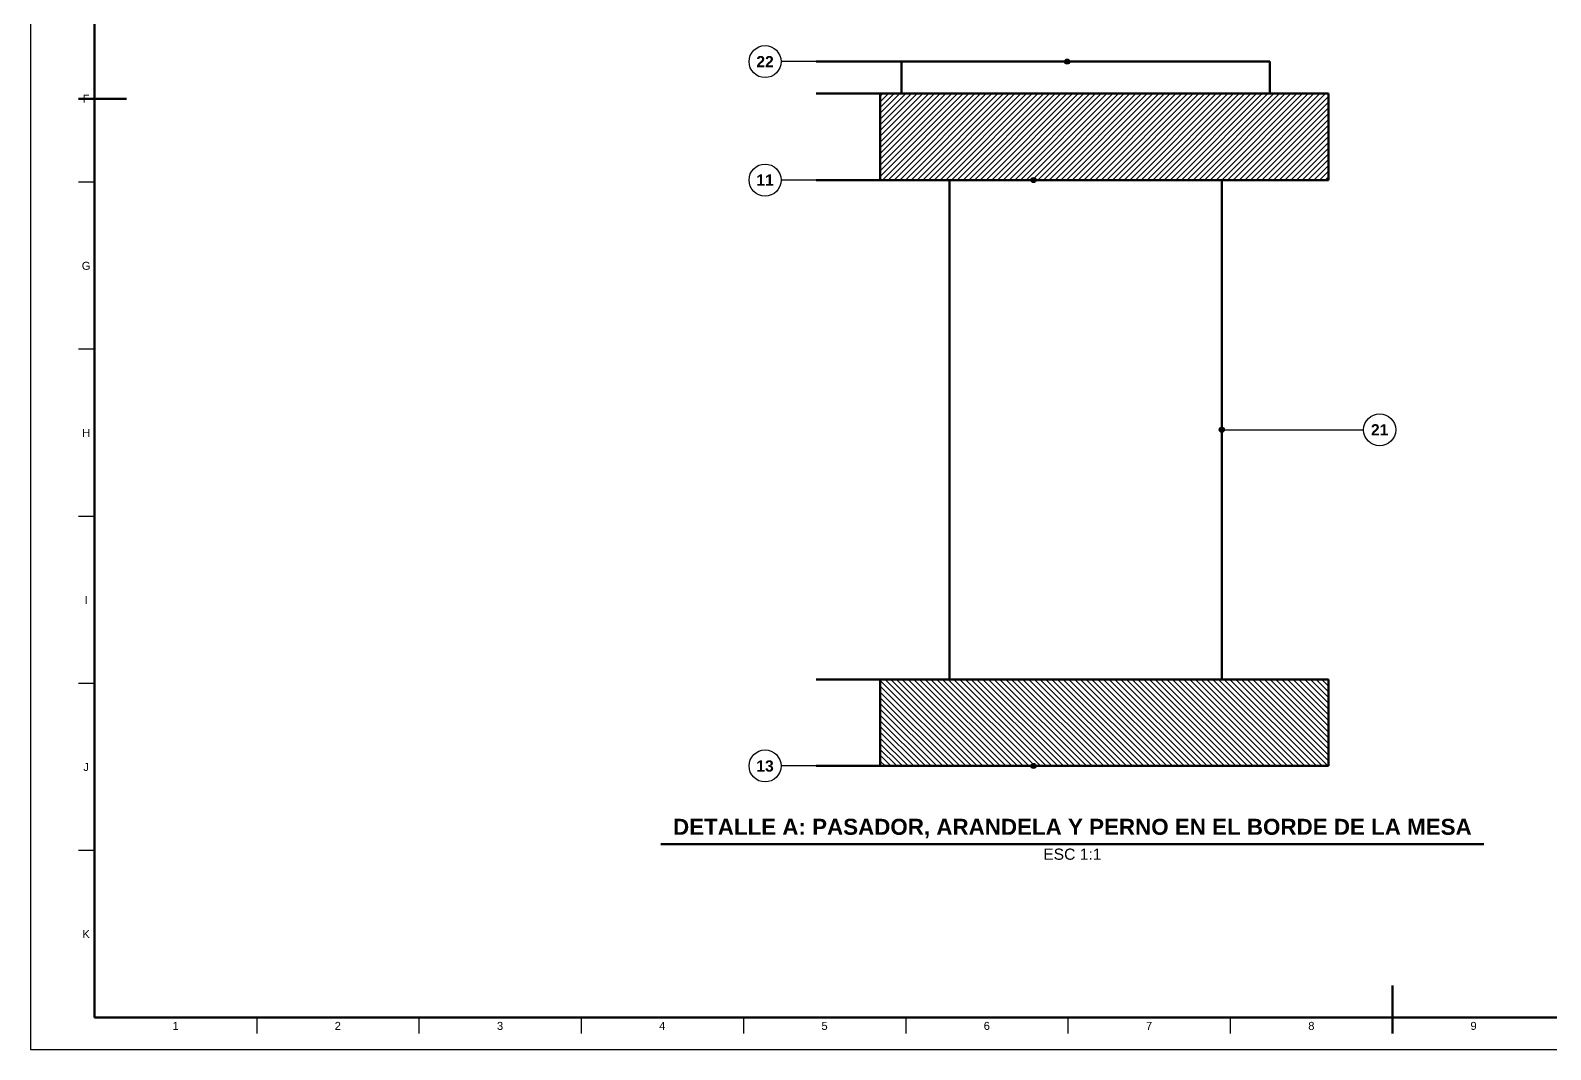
# Model space of a CAD drawing. Header units: millimetres. Extents: x 0 to 841, y 0 to 594.
# Drawn here: x 0 to 474.9, y 0 to 318.3 of the extents above; entities that cross this region are included whole.
import ezdxf
from ezdxf.enums import TextEntityAlignment as Align

# ---------------------------------------------------------------- set-up
doc = ezdxf.new("R2010")
doc.units = ezdxf.units.MM
for name, color, linetype, lineweight in [('ACH', 7, 'CONTINUOUS', 13), ('COTA', 7, 'CONTINUOUS', 25), ('FINA', 7, 'CONTINUOUS', 25), ('MARCO', 7, 'CONTINUOUS', 70), ('TXT', 7, 'CONTINUOUS', 25), ('VIS', 7, 'CONTINUOUS', 50)]:
    doc.layers.add(name, color=color, linetype=linetype, lineweight=lineweight)
doc.styles.add('STD', font='LiberationSans-Regular.ttf')
doc.styles.add('STDB', font='LiberationSans-Bold.ttf')

msp = doc.modelspace()

# ---------------------------------------------------------------- hatches: boundary and pattern name
at = {"layer": 'ACH'}
h = msp.add_hatch(color=7, dxfattribs=at)
h.dxf.hatch_style = 1
h.paths.add_polyline_path([(324.71, 308.59), (324.48, 309.15), (323.91, 309.39), (323.35, 309.15), (323.11, 308.59), (323.35, 308.02), (323.91, 307.79), (324.48, 308.02)])
h = msp.add_hatch(dxfattribs=at)
h.set_pattern_fill('ANSI31', scale=0.4)
h.paths.add_polyline_path([(405.5, 271.59), (265.5, 271.59), (265.5, 298.59), (405.5, 298.59)])
h = msp.add_hatch(color=7, dxfattribs=at)
h.dxf.hatch_style = 1
h.paths.add_polyline_path([(314.19, 271.59), (313.95, 272.15), (313.39, 272.39), (312.82, 272.15), (312.59, 271.59), (312.82, 271.02), (313.39, 270.79), (313.95, 271.02)])
h = msp.add_hatch(color=7, dxfattribs=at)
h.dxf.hatch_style = 1
h.paths.add_polyline_path([(372.95, 193.59), (372.72, 194.15), (372.15, 194.39), (371.59, 194.15), (371.35, 193.59), (371.59, 193.02), (372.15, 192.79), (372.72, 193.02)])
h = msp.add_hatch(dxfattribs=at)
h.set_pattern_fill('ANSI31', scale=0.4, angle=90)
h.paths.add_polyline_path([(405.5, 88.59), (265.5, 88.59), (265.5, 115.59), (405.5, 115.59)])
h = msp.add_hatch(color=7, dxfattribs=at)
h.dxf.hatch_style = 1
h.paths.add_polyline_path([(314.19, 88.59), (313.95, 89.15), (313.39, 89.39), (312.82, 89.15), (312.59, 88.59), (312.82, 88.02), (313.39, 87.79), (313.95, 88.02)])

# ---------------------------------------------------------------- linework, layer by layer
at = {"layer": 'COTA'}
for p, q in [((323.91, 308.59), (234.5, 308.59)), ((313.39, 271.59), (234.5, 271.59)), ((372.15, 193.59), (416.5, 193.59)), ((313.39, 88.59), (234.5, 88.59))]:
    msp.add_line(p, q, dxfattribs=at)
for centre in [(323.91, 308.59), (313.39, 271.59), (372.15, 193.59), (313.39, 88.59)]:
    msp.add_circle(centre, 0.8, dxfattribs=at)
at = {"layer": 'FINA'}
for p, q in [((20, 270.91), (15, 270.91)), ((20, 218.73), (15, 218.73)), ((20, 166.55), (15, 166.55)), ((20, 114.36), (15, 114.36)), ((20, 62.18), (15, 62.18)), ((70.69, 10), (70.69, 5)), ((121.38, 10), (121.38, 5)), ((172.06, 10), (172.06, 5)), ((222.75, 10), (222.75, 5)), ((273.44, 10), (273.44, 5)), ((324.12, 10), (324.12, 5)), ((374.81, 10), (374.81, 5)), ((425.5, 10), (425.5, 5))]:
    msp.add_line(p, q, dxfattribs=at)
msp.add_lwpolyline([(0, 0), (841, 0), (841, 594), (0, 594)], close=True, dxfattribs=at)
for centre in [(229.5, 308.59), (229.5, 271.59), (421.5, 193.59), (229.5, 88.59)]:
    msp.add_circle(centre, 5, dxfattribs=at)
at = {"layer": 'MARCO'}
for p, q in [((15, 297), (30, 297)), ((425.5, 5), (425.5, 20))]:
    msp.add_line(p, q, dxfattribs=at)
msp.add_lwpolyline([(20, 10), (831, 10), (831, 584), (20, 584)], close=True, dxfattribs=at)
at = {"layer": 'VIS'}
msp.add_line((196.96, 64.19), (454.04, 64.19), dxfattribs=at)
for points in [[(245.5, 308.59), (245.67, 308.59)], [(245.67, 308.59), (246.27, 308.59)], [(246.27, 308.59), (246.88, 308.59)], [(246.88, 308.59), (247.48, 308.59)], [(247.48, 308.59), (248.08, 308.59)], [(248.08, 308.59), (248.68, 308.59)], [(248.68, 308.59), (249.28, 308.59)], [(249.28, 308.59), (249.88, 308.59)], [(249.88, 308.59), (250.49, 308.59)], [(250.49, 308.59), (251.09, 308.59)], [(251.09, 308.59), (251.69, 308.59)], [(251.69, 308.59), (252.29, 308.59)], [(252.29, 308.59), (252.89, 308.59)], [(252.89, 308.59), (253.5, 308.59)], [(253.5, 308.59), (254.1, 308.59)], [(254.1, 308.59), (254.7, 308.59)], [(254.7, 308.59), (255.3, 308.59)], [(255.3, 308.59), (255.9, 308.59)], [(255.9, 308.59), (256.5, 308.59)], [(256.5, 308.59), (257.11, 308.59)], [(257.11, 308.59), (257.71, 308.59)], [(257.71, 308.59), (258.31, 308.59)], [(258.31, 308.59), (258.91, 308.59)], [(258.91, 308.59), (259.51, 308.59)], [(259.51, 308.59), (260.12, 308.59)], [(260.12, 308.59), (260.72, 308.59)], [(260.72, 308.59), (261.32, 308.59)], [(261.32, 308.59), (261.92, 308.59)], [(261.92, 308.59), (262.52, 308.59)], [(262.52, 308.59), (263.12, 308.59)], [(263.12, 308.59), (263.73, 308.59)], [(263.73, 308.59), (264.33, 308.59)], [(264.33, 308.59), (264.93, 308.59)], [(264.93, 308.59), (265.53, 308.59)], [(265.53, 308.59), (266.13, 308.59)], [(266.13, 308.59), (266.74, 308.59)], [(266.74, 308.59), (267.34, 308.59)], [(267.34, 308.59), (267.94, 308.59)], [(267.94, 308.59), (268.54, 308.59)], [(268.54, 308.59), (269.14, 308.59)], [(269.14, 308.59), (269.75, 308.59)], [(269.75, 308.59), (270.35, 308.59)], [(270.35, 308.59), (270.95, 308.59)], [(270.95, 308.59), (271.55, 308.59)], [(271.55, 308.59), (272.15, 308.59)], [(272.15, 308.59), (272.75, 308.59)], [(272.15, 308.59), (272.15, 298.59)], [(272.75, 308.59), (273.36, 308.59)], [(273.36, 308.59), (273.96, 308.59)], [(273.96, 308.59), (274.56, 308.59)], [(274.56, 308.59), (275.16, 308.59)], [(275.16, 308.59), (275.76, 308.59)], [(275.76, 308.59), (276.37, 308.59)], [(276.37, 308.59), (276.97, 308.59)], [(276.97, 308.59), (277.57, 308.59)], [(277.57, 308.59), (278.17, 308.59)], [(278.17, 308.59), (278.78, 308.59)], [(278.78, 308.59), (279.38, 308.59)], [(279.38, 308.59), (279.98, 308.59)], [(279.98, 308.59), (280.58, 308.59)], [(280.58, 308.59), (281.18, 308.59)], [(281.18, 308.59), (281.79, 308.59)], [(281.79, 308.59), (282.39, 308.59)], [(282.39, 308.59), (282.99, 308.59)], [(282.99, 308.59), (283.59, 308.59)], [(283.59, 308.59), (284.19, 308.59)], [(284.19, 308.59), (284.8, 308.59)], [(284.8, 308.59), (285.4, 308.59)], [(285.4, 308.59), (286, 308.59)], [(286, 308.59), (286.6, 308.59)], [(286.6, 308.59), (287.2, 308.59)], [(287.2, 308.59), (287.81, 308.59)], [(287.81, 308.59), (288.41, 308.59)], [(288.41, 308.59), (289.01, 308.59)], [(289.01, 308.59), (289.61, 308.59)], [(289.61, 308.59), (290.22, 308.59)], [(290.22, 308.59), (290.82, 308.59)], [(290.82, 308.59), (291.42, 308.59)], [(291.42, 308.59), (292.02, 308.59)], [(292.02, 308.59), (292.62, 308.59)], [(292.62, 308.59), (293.23, 308.59)], [(293.23, 308.59), (293.83, 308.59)], [(293.83, 308.59), (294.43, 308.59)], [(294.43, 308.59), (295.03, 308.59)], [(295.03, 308.59), (295.63, 308.59)], [(295.63, 308.59), (296.24, 308.59)], [(296.24, 308.59), (296.84, 308.59)], [(296.84, 308.59), (297.44, 308.59)], [(297.44, 308.59), (298.04, 308.59)], [(298.04, 308.59), (298.64, 308.59)], [(298.64, 308.59), (299.25, 308.59)], [(299.25, 308.59), (299.85, 308.59)], [(299.85, 308.59), (300.45, 308.59)], [(300.45, 308.59), (301.05, 308.59)], [(301.05, 308.59), (301.65, 308.59)], [(301.65, 308.59), (302.26, 308.59)], [(302.26, 308.59), (302.86, 308.59)], [(302.86, 308.59), (303.46, 308.59)], [(303.46, 308.59), (304.06, 308.59)], [(304.06, 308.59), (304.67, 308.59)], [(304.67, 308.59), (305.27, 308.59)], [(305.27, 308.59), (305.87, 308.59)], [(305.87, 308.59), (306.47, 308.59)], [(306.47, 308.59), (307.07, 308.59)], [(307.07, 308.59), (307.68, 308.59)], [(307.68, 308.59), (308.28, 308.59)], [(308.28, 308.59), (308.88, 308.59)], [(308.88, 308.59), (309.48, 308.59)], [(309.48, 308.59), (310.08, 308.59)], [(310.08, 308.59), (310.69, 308.59)], [(310.69, 308.59), (311.29, 308.59)], [(311.29, 308.59), (311.89, 308.59)], [(311.89, 308.59), (312.49, 308.59)], [(312.49, 308.59), (313.09, 308.59)], [(313.09, 308.59), (313.7, 308.59)], [(313.7, 308.59), (314.3, 308.59)], [(314.3, 308.59), (314.9, 308.59)], [(314.9, 308.59), (315.5, 308.59)], [(315.5, 308.59), (316.11, 308.59)], [(316.11, 308.59), (316.71, 308.59)], [(316.71, 308.59), (317.31, 308.59)], [(317.31, 308.59), (317.91, 308.59)], [(317.91, 308.59), (318.51, 308.59)], [(318.51, 308.59), (319.12, 308.59)], [(319.12, 308.59), (319.72, 308.59)], [(319.72, 308.59), (320.32, 308.59)], [(320.32, 308.59), (320.92, 308.59)], [(320.92, 308.59), (321.52, 308.59)], [(321.52, 308.59), (322.13, 308.59)], [(322.13, 308.59), (322.73, 308.59)], [(322.73, 308.59), (323.33, 308.59)], [(323.33, 308.59), (323.93, 308.59)], [(323.93, 308.59), (324.53, 308.59)], [(324.53, 308.59), (325.14, 308.59)], [(325.14, 308.59), (325.74, 308.59)], [(325.74, 308.59), (326.34, 308.59)], [(326.34, 308.59), (326.94, 308.59)], [(326.94, 308.59), (327.55, 308.59)], [(327.55, 308.59), (328.15, 308.59)], [(328.15, 308.59), (328.75, 308.59)], [(328.75, 308.59), (329.35, 308.59)], [(329.35, 308.59), (329.95, 308.59)], [(329.95, 308.59), (330.56, 308.59)], [(330.56, 308.59), (331.16, 308.59)], [(331.16, 308.59), (331.76, 308.59)], [(331.76, 308.59), (332.36, 308.59)], [(332.36, 308.59), (332.96, 308.59)], [(332.96, 308.59), (333.57, 308.59)], [(333.57, 308.59), (334.17, 308.59)], [(334.17, 308.59), (334.77, 308.59)], [(334.77, 308.59), (335.37, 308.59)], [(335.37, 308.59), (335.97, 308.59)], [(335.97, 308.59), (336.58, 308.59)], [(336.58, 308.59), (337.18, 308.59)], [(337.18, 308.59), (337.78, 308.59)], [(337.78, 308.59), (338.38, 308.59)], [(338.38, 308.59), (338.98, 308.59)], [(338.98, 308.59), (339.59, 308.59)], [(339.59, 308.59), (340.19, 308.59)], [(340.19, 308.59), (340.79, 308.59)], [(340.79, 308.59), (341.39, 308.59)], [(341.39, 308.59), (342, 308.59)], [(342, 308.59), (342.6, 308.59)], [(342.6, 308.59), (343.2, 308.59)], [(343.2, 308.59), (343.8, 308.59)], [(343.8, 308.59), (344.4, 308.59)], [(344.4, 308.59), (345.01, 308.59)], [(345.01, 308.59), (345.61, 308.59)], [(345.61, 308.59), (346.21, 308.59)], [(346.21, 308.59), (346.81, 308.59)], [(346.81, 308.59), (347.41, 308.59)], [(347.41, 308.59), (348.02, 308.59)], [(348.02, 308.59), (348.62, 308.59)], [(348.62, 308.59), (349.22, 308.59)], [(349.22, 308.59), (349.82, 308.59)], [(349.82, 308.59), (350.42, 308.59)], [(350.42, 308.59), (351.03, 308.59)], [(351.03, 308.59), (351.63, 308.59)], [(351.63, 308.59), (352.23, 308.59)], [(352.23, 308.59), (352.83, 308.59)], [(352.83, 308.59), (353.44, 308.59)], [(353.44, 308.59), (354.04, 308.59)], [(354.04, 308.59), (354.64, 308.59)], [(354.64, 308.59), (355.24, 308.59)], [(355.24, 308.59), (355.84, 308.59)], [(355.84, 308.59), (356.45, 308.59)], [(356.45, 308.59), (357.05, 308.59)], [(357.05, 308.59), (357.65, 308.59)], [(357.65, 308.59), (358.25, 308.59)], [(358.25, 308.59), (358.85, 308.59)], [(358.85, 308.59), (359.46, 308.59)], [(359.46, 308.59), (360.06, 308.59)], [(360.06, 308.59), (360.66, 308.59)], [(360.66, 308.59), (361.26, 308.59)], [(361.26, 308.59), (361.86, 308.59)], [(361.86, 308.59), (362.47, 308.59)], [(362.47, 308.59), (363.07, 308.59)], [(363.07, 308.59), (363.67, 308.59)], [(363.67, 308.59), (364.27, 308.59)], [(364.27, 308.59), (364.87, 308.59)], [(364.87, 308.59), (365.48, 308.59)], [(365.48, 308.59), (366.08, 308.59)], [(366.08, 308.59), (366.68, 308.59)], [(366.68, 308.59), (367.28, 308.59)], [(367.28, 308.59), (367.89, 308.59)], [(367.89, 308.59), (368.49, 308.59)], [(368.49, 308.59), (369.09, 308.59)], [(369.09, 308.59), (369.69, 308.59)], [(369.69, 308.59), (370.29, 308.59)], [(370.29, 308.59), (370.9, 308.59)], [(370.9, 308.59), (371.5, 308.59)], [(371.5, 308.59), (372.1, 308.59)], [(372.1, 308.59), (372.7, 308.59)], [(372.7, 308.59), (373.3, 308.59)], [(373.3, 308.59), (373.91, 308.59)], [(373.91, 308.59), (374.51, 308.59)], [(374.51, 308.59), (375.11, 308.59)], [(375.11, 308.59), (375.71, 308.59)], [(375.71, 308.59), (376.31, 308.59)], [(376.31, 308.59), (376.92, 308.59)], [(376.92, 308.59), (377.52, 308.59)], [(377.52, 308.59), (378.12, 308.59)], [(378.12, 308.59), (378.72, 308.59)], [(378.72, 308.59), (379.33, 308.59)], [(379.33, 308.59), (379.93, 308.59)], [(379.93, 308.59), (380.53, 308.59)], [(380.53, 308.59), (381.13, 308.59)], [(381.13, 308.59), (381.73, 308.59)], [(381.73, 308.59), (382.34, 308.59)], [(382.34, 308.59), (382.94, 308.59)], [(382.94, 308.59), (383.54, 308.59)], [(383.54, 308.59), (384.14, 308.59)], [(384.14, 308.59), (384.74, 308.59)], [(384.74, 308.59), (385.35, 308.59)], [(385.35, 308.59), (385.95, 308.59)], [(385.95, 308.59), (386.55, 308.59)], [(386.55, 308.59), (387.15, 308.59)], [(387.15, 298.59), (387.15, 308.59)], [(265.5, 298.59), (262.06, 298.59), (258.62, 298.59), (255.18, 298.59), (251.74, 298.59), (248.3, 298.59), (245.5, 298.59)], [(405.5, 298.59), (265.5, 298.59)], [(265.5, 271.59), (265.5, 298.59)], [(405.5, 271.59), (405.5, 298.59)], [(265.5, 271.59), (262.06, 271.59), (258.62, 271.59), (255.18, 271.59), (251.74, 271.59), (248.3, 271.59), (245.5, 271.59)], [(405.5, 271.59), (265.5, 271.59)], [(287.15, 271.59), (287.15, 115.59)], [(372.15, 115.59), (372.15, 271.59)], [(265.5, 115.59), (262.06, 115.59), (258.62, 115.59), (255.18, 115.59), (251.74, 115.59), (248.3, 115.59), (245.5, 115.59)], [(405.5, 115.59), (265.5, 115.59)], [(265.5, 88.59), (265.5, 115.59)], [(405.5, 88.59), (405.5, 115.59)], [(265.5, 88.59), (262.06, 88.59), (258.62, 88.59), (255.18, 88.59), (251.74, 88.59), (248.3, 88.59), (245.5, 88.59)], [(405.5, 88.59), (265.5, 88.59)]]:
    msp.add_lwpolyline(points, dxfattribs=at)

# ---------------------------------------------------------------- texts
at = {"layer": 'TXT'}
for s, height, style, p in [('22', 3.5, 'STDB', (229.5, 308.59)), ('F', 2.5, 'STD', (17.4, 297)), ('11', 3.5, 'STDB', (229.5, 271.59)), ('G', 2.5, 'STD', (17.4, 244.82)), ('21', 3.5, 'STDB', (421.5, 193.59)), ('H', 2.5, 'STD', (17.4, 192.64)), ('I', 2.5, 'STD', (17.4, 140.45)), ('13', 3.5, 'STDB', (229.5, 88.59)), ('J', 2.5, 'STD', (17.4, 88.27)), ('K', 2.5, 'STD', (17.4, 36.09)), ('1', 2.5, 'STD', (45.34, 7.4)), ('2', 2.5, 'STD', (96.03, 7.4)), ('3', 2.5, 'STD', (146.72, 7.4)), ('4', 2.5, 'STD', (197.41, 7.4)), ('5', 2.5, 'STD', (248.09, 7.4)), ('6', 2.5, 'STD', (298.78, 7.4)), ('7', 2.5, 'STD', (349.47, 7.4)), ('8', 2.5, 'STD', (400.16, 7.4)), ('9', 2.5, 'STD', (450.84, 7.4))]:
    msp.add_text(s, height=height, dxfattribs=dict(at, style=style)).set_placement(p, align=Align.MIDDLE_CENTER)
at = {"layer": 'TXT', "style": 'STDB'}
msp.add_text('DETALLE A: PASADOR, ARANDELA Y PERNO EN EL BORDE DE LA MESA', height=5, dxfattribs=at).set_placement((325.5, 65.59), align=Align.BOTTOM_CENTER)
at = {"layer": 'TXT', "style": 'STD'}
msp.add_text('ESC 1:1', height=3.5, dxfattribs=at).set_placement((325.5, 62.79), align=Align.TOP_CENTER)

doc.saveas('drawing.dxf')
